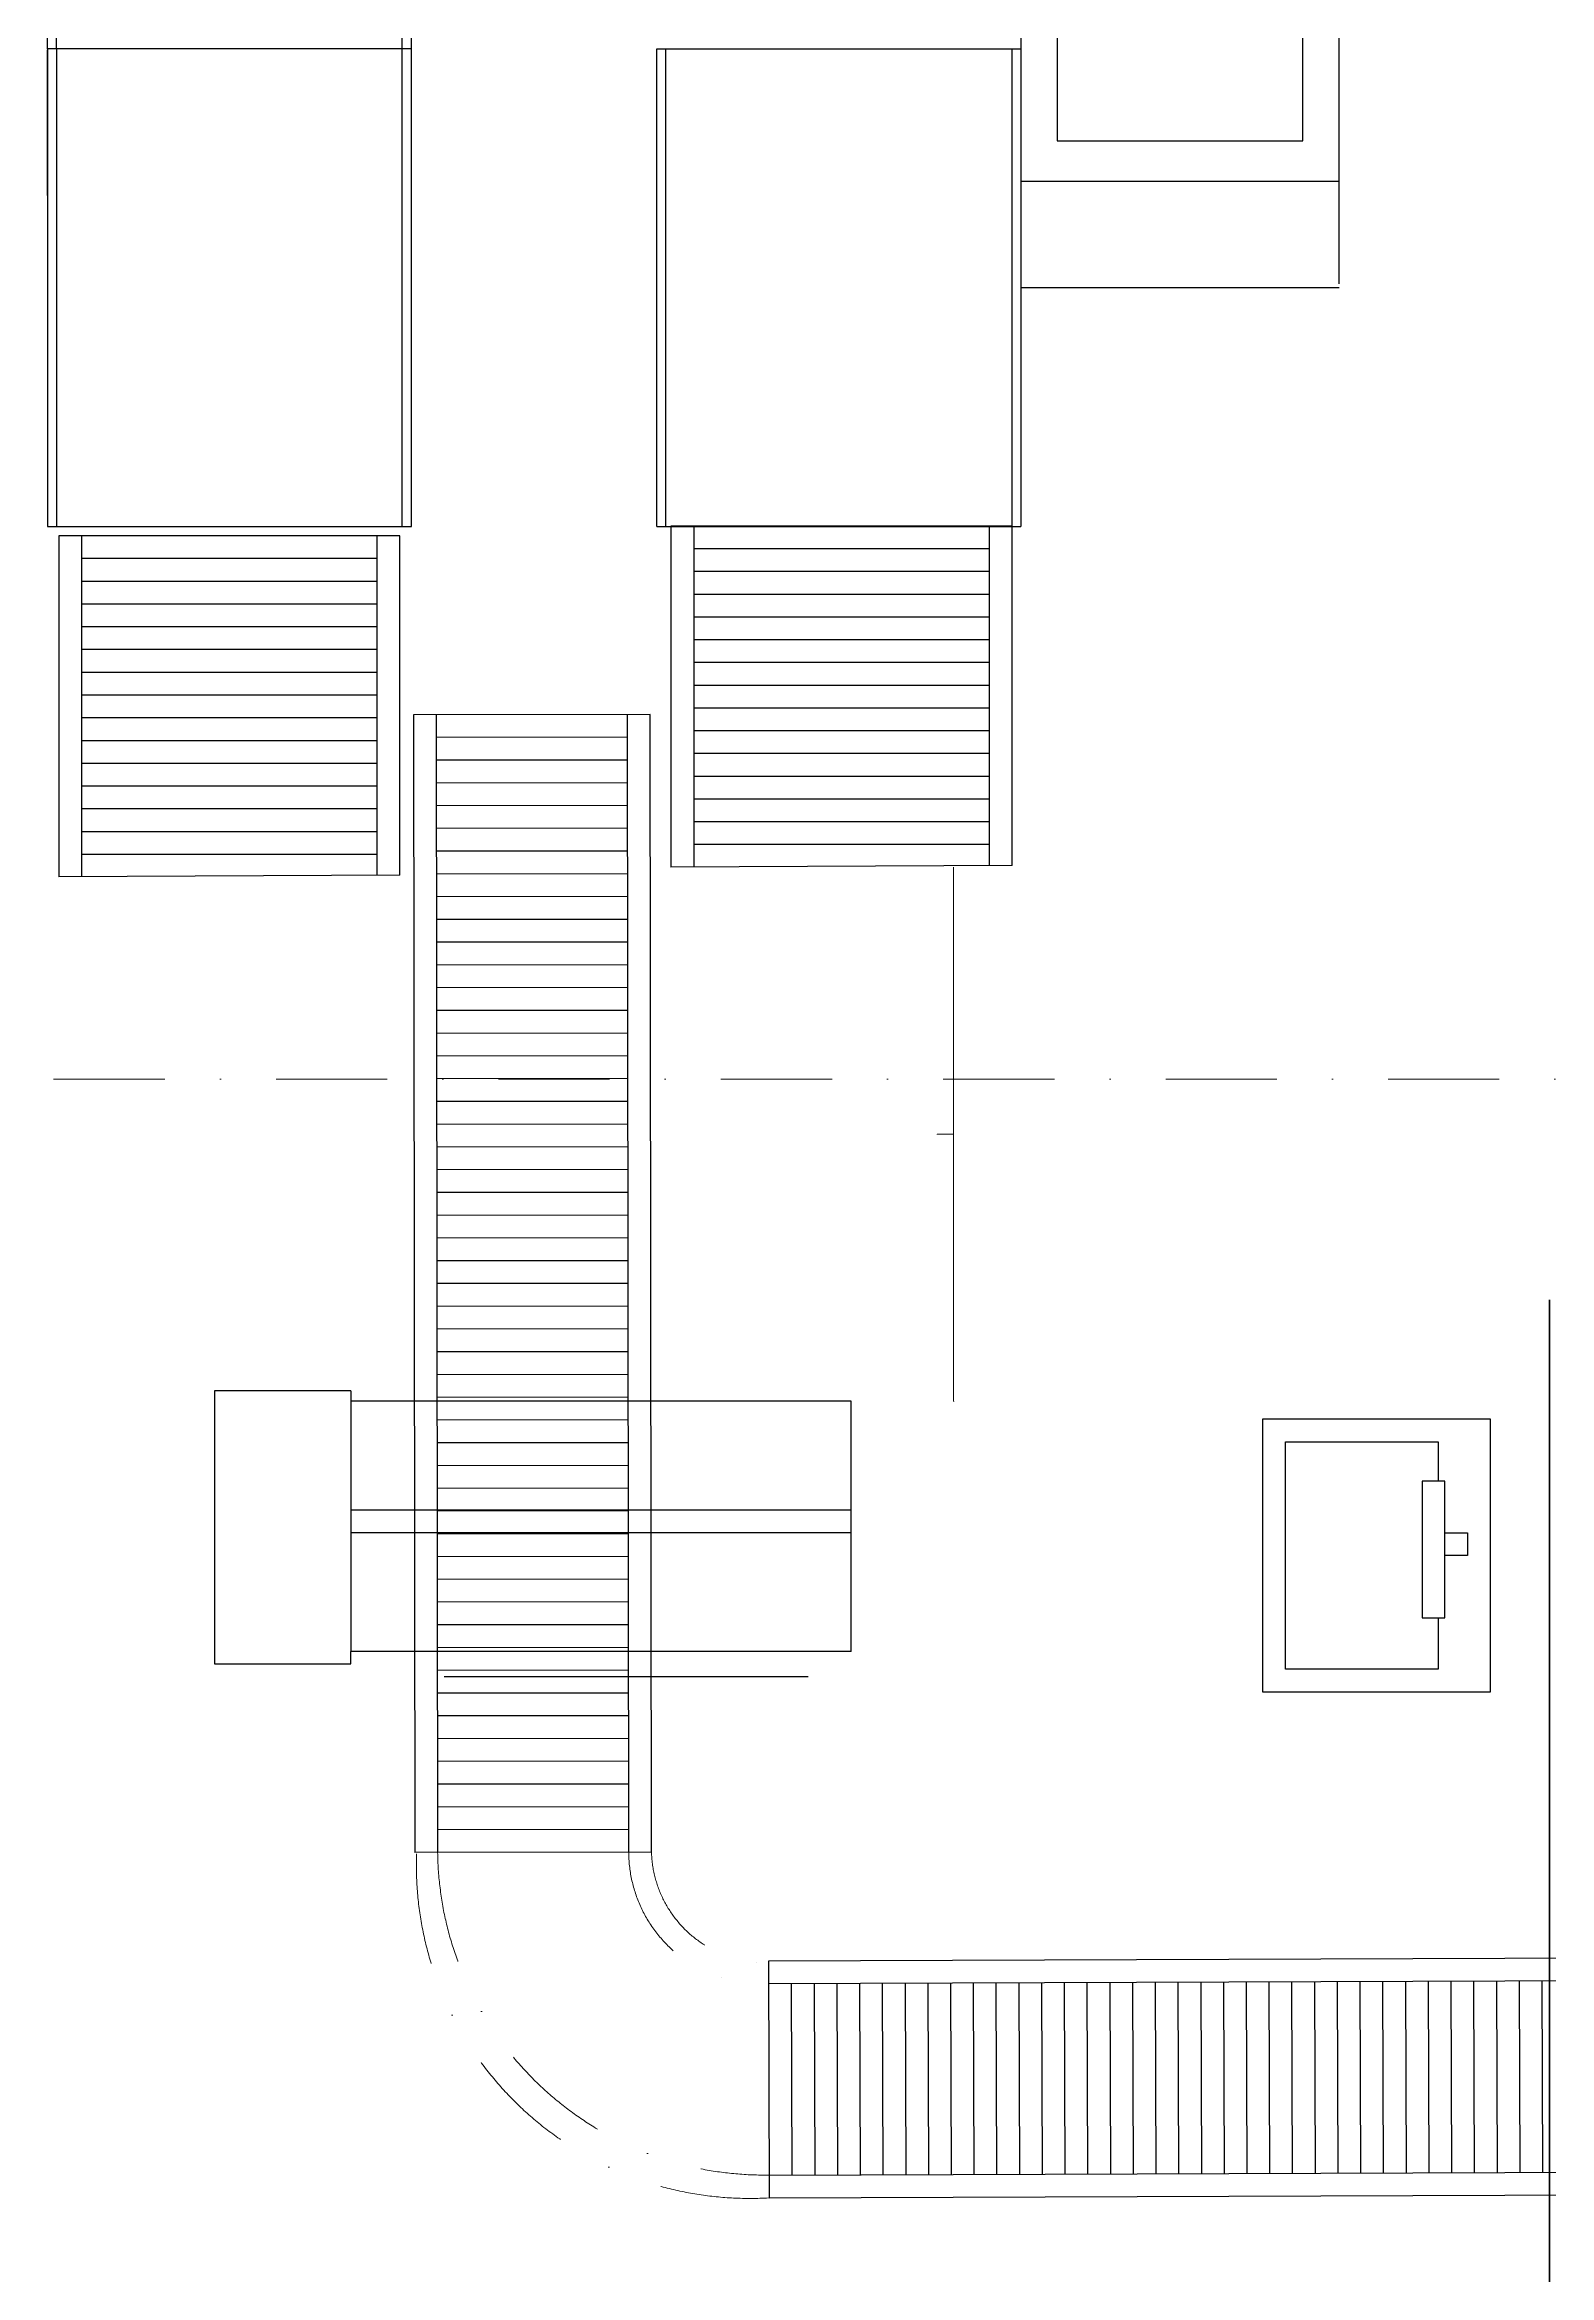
# Model space of a CAD drawing. Header units: inches. Extents: x -955375 to 106222, y -96450 to 64845.
# Drawn here: x 60068 to 63452, y 30407 to 35420 of the extents above; entities that cross this region are included whole.
import ezdxf

# ---------------------------------------------------------------- set-up
doc = ezdxf.new("R2010")
doc.units = ezdxf.units.IN
doc.header["$MEASUREMENT"] = 0
doc.linetypes.add('CONTINUA', pattern=[0])
doc.linetypes.add('DASHDOT', pattern=[1, 0.5, -0.25, 0, -0.25])
doc.layers.add('023_MUROS_2', color=7, linetype='Continuous')
doc.layers.add('DIBUJO', color=2, linetype='Continuous')
doc.layers.add('ACHUTECH', color=24, linetype='Continuous', lineweight=18)
doc.styles.get("Standard").update_dxf_attribs({"font": 'isocp2.shx'})
doc.dimstyles.new('SUPERPEQUEÑA', dxfattribs={"dimtxt": 0.1, "dimasz": 0.05, "dimexe": 0.1, "dimexo": 0.15, "dimgap": 0.05, "dimtad": 1, "dimzin": 0, "dimdsep": 46, "dimtxsty": 'Standard', "dimblk1": 'CRUZZ', "dimblk2": 'CRUZZ', "dimsah": 1, "dimcen": 0.03, "dimse1": 1, "dimse2": 1, "dimclrd": 109, "dimclre": 4, "dimclrt": 173, "dimadec": 0, "dimazin": 0, "dimtfac": 1, "dimtix": 1, "dimtmove": 1, "dimatfit": 3, "dimldrblk": 'CRUZZ', "dimfxl": 1, "dimtolj": 1, "dimtzin": 0, "dimlwd": -1, "dimarcsym": 0})

# ---------------------------------------------------------------- blocks, each defined once
blk = doc.blocks.new('CRUZ')
at = {"layer": 'DIBUJO', "color": 7, "lineweight": -3}
for p, q in [((-0.2186156304733231, 0), (0.2186156304733231, 0)), ((0, 0.2186156304733231), (0, -0.2186156304733231))]:
    blk.add_line(p, q, dxfattribs=at)
at = {"layer": 'DIBUJO', "color": 7, "lineweight": -3, "const_width": 0.05}
blk.add_lwpolyline([(-0.025000000000091, 0, 1), (0.025000000000091, 0, 1)], format="xyb", close=True, dxfattribs=at)
blk = doc.blocks.new('CRUZZ')
at = {"layer": 'DIBUJO', "color": 3, "xscale": 10, "yscale": 10, "zscale": 10}
blk.add_blockref('CRUZ', (0, 0), dxfattribs=at)
blk = doc.blocks.new('*D209')
at = {"layer": 'ACHUTECH', "color": 7, "ltscale": 500, "transparency": 16777216}
blk.add_line((95544.06483844615, 59153.03458211519), (95544.06483844617, 15079.33726133732), dxfattribs=at)
at = {"layer": 'Defpoints', "color": 0, "linetype": 'CONTINUA', "ltscale": 500, "transparency": 16777216}
for p in [(30945.85087955169, 59153.08458211519), (85094.53572898336, 15079.28726133732), (95544.06483844617, 15079.28726133732)]:
    blk.add_point(p, dxfattribs=at)
at = {"layer": 'ACHUTECH', "color": 7, "linetype": 'CONTINUA', "ltscale": 500, "transparency": 16777216, "xscale": 0.05, "yscale": 0.05, "zscale": 0.05}
for p, rotation in [((95544.06483844615, 59153.0845821152), 90), ((95544.06483844617, 15079.28726133732), 270)]:
    blk.add_blockref('CRUZZ', p, dxfattribs=dict(at, rotation=rotation))
at = {"layer": 'ACHUTECH', "color": 7, "linetype": 'CONTINUA', "lineweight": 13, "ltscale": 500, "transparency": 16777216, "insert": (95543.96983844615, 37116.18592172622), "char_height": 0.15, "attachment_point": 5, "rotation": 90}
blk.add_mtext('\\A1;44073.80', dxfattribs=at)
blk = doc.blocks.new('*D277')
at = {"layer": 'ACHUTECH', "color": 7, "ltscale": 500, "transparency": 16777216}
blk.add_line((60012.13218054846, 34316.20907797814), (60012.13218054846, 33549.66353540907), dxfattribs=at)
at = {"layer": 'Defpoints', "color": 0, "linetype": 'DASHDOT', "ltscale": 500, "transparency": 16777216}
for p in [(60099.77131910408, 34316.25907797815), (60012.13218054846, 33549.61353540907), (60099.77131910408, 33549.61353540907)]:
    blk.add_point(p, dxfattribs=at)
at = {"layer": 'ACHUTECH', "color": 7, "linetype": 'DASHDOT', "ltscale": 500, "transparency": 16777216, "xscale": 0.05, "yscale": 0.05, "zscale": 0.05}
for p, rotation in [((60012.13218054846, 34316.25907797815), 90), ((60012.13218054846, 33549.61353540907), 270)]:
    blk.add_blockref('CRUZZ', p, dxfattribs=dict(at, rotation=rotation))
at = {"layer": 'ACHUTECH', "color": 7, "linetype": 'DASHDOT', "lineweight": 13, "ltscale": 500, "transparency": 16777216, "insert": (60012.03218054846, 33932.93630669358), "char_height": 0.1, "attachment_point": 5, "rotation": 90}
blk.add_mtext('\\A1;766.65', dxfattribs=at)
blk = doc.blocks.new('*D278')
at = {"layer": 'ACHUTECH', "color": 7, "ltscale": 500, "transparency": 16777216}
for p, q in [((62111.81247819871, 33571.57653013014), (62111.81247819871, 32371.20717038308)), ((62111.81247819871, 32971.39185025662), (62074.89816512242, 32971.44185025633)), ((62074.89816512242, 32971.44185025633), (62074.89816512242, 32970.93185025633))]:
    blk.add_line(p, q, dxfattribs=at)
at = {"layer": 'Defpoints', "color": 0, "linetype": 'DASHDOT', "ltscale": 500, "transparency": 16777216}
for p in [(61476.39192909036, 33571.62653013015), (61476.39192908781, 32371.15717038309), (62111.81247819871, 32371.15717038309)]:
    blk.add_point(p, dxfattribs=at)
at = {"layer": 'ACHUTECH', "color": 7, "linetype": 'DASHDOT', "ltscale": 500, "transparency": 16777216, "xscale": 0.05, "yscale": 0.05, "zscale": 0.05}
for p, rotation in [((62111.81247819871, 33571.62653013015), 90), ((62111.81247819871, 32371.15717038309), 270)]:
    blk.add_blockref('CRUZZ', p, dxfattribs=dict(at, rotation=rotation))
at = {"layer": 'ACHUTECH', "color": 7, "linetype": 'DASHDOT', "lineweight": 13, "ltscale": 500, "transparency": 16777216, "insert": (62074.7981552799, 32971.1868502563), "char_height": 0.1, "attachment_point": 5, "rotation": 90}
blk.add_mtext('\\A1;1200.47', dxfattribs=at)

msp = doc.modelspace()

# ---------------------------------------------------------------- linework, layer by layer
at = {"color": 7}
for p, q in [((60074.48707244666, 35411.11243500118), (60074.48707244666, 35738.4184257797)), ((60094.94369687008, 35411.11243500118), (60094.94369687008, 35738.4184257797)), ((60872.29542496944, 35411.11243500118), (60872.29542496944, 35606.97184692824)), ((60892.75204939273, 35411.11243500118), (60892.75204939273, 35606.97184692824)), ((62262.94754757812, 35528.73802543808), (62262.94754757812, 34874.12604388078)), ((62978.92940240631, 34883.03209674655), (62978.92940240631, 35537.64407830455)), ((62344.77404527199, 35455.8175806099), (62344.77404527245, 35204.42165664853)), ((62897.10290471175, 35204.42165664853), (62897.10290471175, 35455.8175806099)), ((60074.2064011679, 35081.48741516909), (60074.2064011679, 35408.79340594767)), ((60892.75204939273, 35411.11243500118), (60074.48707244666, 35411.11243500118)), ((60074.48707244666, 35411.11243500118), (60074.48707244701, 34337.139652759)), ((60094.94369687008, 35411.11243500118), (60094.94369687008, 34337.139652759)), ((60872.29542496944, 34337.139652759), (60872.29542496944, 35411.11243500118)), ((60892.75204939273, 34337.139652759), (60892.75204939273, 35411.11243500118)), ((61444.6825706324, 34337.139652759), (61444.6825706324, 35411.11243500095)), ((61444.6825706324, 35411.11243500118), (62262.94754757917, 35411.11243500118)), ((61465.13919505604, 34337.139652759), (61465.13919505557, 35411.11243500095)), ((62242.49092315506, 35411.11243500118), (62242.49092315412, 34337.139652759)), ((62262.94754757917, 35411.11243500118), (62262.94754757719, 34337.139652759)), ((62344.77404527245, 35204.42165664853), (62897.10290471175, 35204.42165664853)), ((62262.94754757812, 35113.68910608752), (62978.9294024062, 35113.68910608752)), ((62262.94754757812, 34874.12604388078), (62978.9294024062, 34874.1260438801)), ((60074.48707244701, 34337.139652759), (60892.75204939273, 34337.139652759)), ((60866.89473499125, 34316.2590779765), (60099.77131910405, 34316.25907797813)), ((60099.77131910405, 34316.25907797813), (60099.77131910405, 33549.61353540905)), ((60150.91288016339, 34316.25907797813), (60150.91288016339, 33549.87996430974)), ((60815.75317393203, 33553.34354001851), (60815.75317393203, 34316.2590779765)), ((60866.89473499113, 33553.60996891919), (60866.89473499125, 34316.2590779765)), ((61444.6825706324, 34337.139652759), (62262.94754757719, 34337.139652759)), ((62243.51534497752, 34338.27207269757), (61476.39192909033, 34338.2720726992)), ((61476.39192909033, 34338.2720726992), (61476.39192909033, 33571.62653013013)), ((61527.53349014967, 34338.2720726992), (61527.53349014967, 33571.89295903081)), ((62192.3737839183, 33575.35653473958), (62192.3737839183, 34338.27207269757)), ((62243.51534497741, 33575.62296364026), (62243.51534497752, 34338.27207269757)), ((60815.75317393203, 34265.11751691891), (60150.91288016339, 34265.11751691891)), ((62192.3737839183, 34287.13051163997), (61527.53349014967, 34287.13051163997)), ((60815.75317393203, 34213.97595586014), (60150.91288016339, 34213.97595585979)), ((62192.3737839183, 34235.98895058122), (61527.53349014967, 34235.98895058087)), ((60815.75317393203, 34162.8343948008), (60150.91288016339, 34162.8343948008)), ((62192.3737839183, 34184.84738952188), (61527.53349014967, 34184.84738952188)), ((60815.75317393203, 34111.69283374157), (60150.91288016339, 34111.69283374157)), ((62192.3737839183, 34133.70582846265), (61527.53349014967, 34133.70582846265)), ((60815.75317393203, 34060.55127268258), (60150.91288016339, 34060.55127268258)), ((62192.3737839183, 34082.56426740366), (61527.53349014967, 34082.56426740366)), ((60815.75317393203, 34009.40971162336), (60150.91288016339, 34009.40971162336)), ((62192.3737839183, 34031.42270634444), (61527.53349014967, 34031.42270634444)), ((60815.75317393203, 33958.26815056437), (60150.91288016339, 33958.26815056437)), ((62192.3737839183, 33980.28114528545), (61527.53349014967, 33980.28114528545)), ((60815.75317393203, 33907.12658950515), (60150.91288016339, 33907.12658950515)), ((61429.38214295568, 33914.75281630026), (60897.51029890396, 33914.10792470035)), ((60897.51029890396, 33914.10792470035), (60900.61073928831, 31357.03175137514)), ((60948.65182237046, 33914.16993350806), (60951.75226275482, 31357.09376018286)), ((61381.34105987354, 31357.61463416733), (61378.24061948918, 33914.69080749254)), ((61432.48258334004, 31357.67664297506), (61429.38214295568, 33914.75281630026)), ((62192.3737839183, 33929.13958422623), (61527.53349014967, 33929.13958422623)), ((60815.75317393203, 33855.98502844616), (60150.91288016339, 33855.98502844616)), ((61378.30262829702, 33863.54928402592), (60948.71383117829, 33863.02841004179)), ((62192.3737839183, 33877.99802316722), (61527.53349014967, 33877.99802316722)), ((60815.75317393203, 33804.84346738693), (60150.91288016339, 33804.84346738693)), ((61378.36463710474, 33812.40776055952), (60948.77583998602, 33811.88688657506)), ((61378.36463710474, 33812.40776055721), (60948.7758399859, 33811.88688657273)), ((62192.3737839183, 33826.856462108), (61527.53349014967, 33826.856462108)), ((60815.75317393203, 33753.70190632794), (60150.91288016339, 33753.70190632794)), ((61378.42664591235, 33761.26623709059), (60948.8378487935, 33760.74536310646)), ((62192.3737839183, 33775.71490104901), (61527.53349014967, 33775.71490104901)), ((60815.75317393203, 33702.56034526884), (60150.91288016339, 33702.56034526884)), ((61378.48865472006, 33710.12471362443), (60948.89985760122, 33709.60383963995)), ((62192.3737839183, 33724.5733399899), (61527.53349014967, 33724.5733399899)), ((60815.75317393203, 33651.41878420973), (60150.91288016339, 33651.41878420973)), ((61378.55066352779, 33658.98319015758), (60948.96186640894, 33658.4623161731)), ((62192.3737839183, 33673.4317789308), (61527.53349014967, 33673.4317789308)), ((60815.75317393203, 33600.27722315062), (60150.91288016339, 33600.27722315062)), ((61378.6126723355, 33607.84166669143), (60949.02387521666, 33607.32079270695)), ((62192.3737839183, 33622.29021787169), (61527.53349014967, 33622.29021787169)), ((60866.89473499125, 33553.60996891919), (60099.77131910405, 33549.61353540905)), ((61378.67468114311, 33556.70014322481), (60949.08588402426, 33556.17926924067)), ((62243.51534497752, 33575.62296364026), (61476.39192909033, 33571.62653013013)), ((61378.73668995082, 33505.55861975864), (60949.14789283198, 33505.03774577417)), ((61378.79869875855, 33454.41709629179), (60949.2099016397, 33453.89622230732)), ((61378.86070756626, 33403.27557282563), (60949.27191044742, 33402.75469884116)), ((61378.92271637387, 33352.13404935889), (60949.33391925502, 33351.61317537501)), ((61378.98472518158, 33300.99252589274), (60949.39592806275, 33300.47165190827)), ((61379.04673398931, 33249.85100242589), (60949.45793687046, 33249.33012844142)), ((61379.10874279702, 33198.70947895973), (60949.51994567807, 33198.18860497526)), ((61379.17075160463, 33147.56795549311), (60949.58195448578, 33147.04708150911)), ((61379.23276041234, 33096.42643202696), (60949.64396329351, 33095.90555804249)), ((61379.29476922007, 33045.28490856022), (60949.70597210122, 33044.76403457575)), ((61379.35677802768, 32994.14338509395), (60949.76798090883, 32993.62251110948)), ((61379.41878683539, 32943.00186162721), (60949.82998971654, 32942.48098764321)), ((61379.48079564312, 32891.86033816106), (60949.89199852427, 32891.33946417659)), ((61379.54280445083, 32840.71881469444), (60949.95400733188, 32840.19794070997)), ((61379.60481325844, 32789.57729122817), (60950.01601613959, 32789.0564172437)), ((61379.66682206615, 32738.43576776143), (60950.07802494732, 32737.91489377743)), ((61379.72883087388, 32687.29424429528), (60950.14003375503, 32686.77337031081)), ((61379.79083968147, 32636.15272082854), (60950.20204256264, 32635.63184684407)), ((61379.8528484892, 32585.01119736239), (60950.26405137035, 32584.49032337792)), ((61379.91485729691, 32533.86967389565), (60950.32606017808, 32533.34879991165)), ((61379.97686610464, 32482.72815042938), (60950.38806898567, 32482.20727644491)), ((60756.54604953335, 32394.74770485444), (60449.69668317836, 32394.74770485444)), ((60449.69668317836, 32394.74770485444), (60449.69668317836, 31781.0489721448)), ((60756.54604953335, 32394.74770485444), (60756.54604953335, 32371.15717038389)), ((61380.03887491224, 32431.58662696276), (60950.4500777934, 32431.06575297829)), ((61881.66039283476, 32371.1571703826), (60756.54604953335, 32371.15717038389)), ((60756.54604953335, 32371.15717038389), (60756.54604953335, 31808.59999873162)), ((61380.10088371996, 32380.44510349637), (60950.51208660111, 32379.92422951189)), ((61881.66039283476, 31808.59999873162), (61881.66039283476, 32371.1571703826)), ((61380.16289252767, 32329.30358002987), (60950.57409540884, 32328.78270604573)), ((62807.13658224962, 31717.76607373386), (62807.13658225346, 32331.46480644372)), ((62807.13658225346, 32331.46480644372), (63318.55219284116, 32331.46480644372)), ((63318.55219284116, 32331.46480644372), (63318.55219284116, 31717.76607373386)), ((61380.22490133528, 32278.1620565636), (60950.63610421644, 32277.64118257911)), ((62858.27814330895, 31768.90763479302), (62858.27814331175, 32280.32324538456)), ((62858.27814331175, 32280.32324538456), (63201.56762428448, 32280.32324538444)), ((63201.56762428448, 32280.32324538444), (63201.56762428413, 32191.48864312661)), ((61380.286910143, 32227.02053309686), (60950.69811302416, 32226.49965911238)), ((63216.26907072247, 32191.48864312661), (63165.12750966371, 32191.48864312661)), ((63165.12750966371, 32191.48864312661), (63165.12750966371, 31884.63927677176)), ((63216.26907072305, 31884.63927677176), (63216.26907072247, 32191.48864312661)), ((61380.34891895072, 32175.87900963059), (60950.76012183187, 32175.35813564611)), ((61881.66039283476, 32126.67312609417), (60756.54604953335, 32126.67312609417)), ((61380.41092775844, 32124.73748616385), (60950.82213063948, 32124.21661217995)), ((61881.66039283476, 32075.53156503542), (60756.54604953335, 32075.53156503542)), ((61380.47293656605, 32073.5959626977), (60950.8841394472, 32073.07508871322)), ((63216.26907072247, 32075.84440186774), (63267.41063178182, 32075.84440186774)), ((63267.41063178182, 32075.84440186774), (63267.41063178182, 32024.70284080869)), ((61380.53494537376, 32022.45443923119), (60950.94614825492, 32021.93356524671)), ((63267.41063178182, 32024.70284080869), (63216.26907072247, 32024.70284080849)), ((61380.59695418148, 31971.31291576492), (60951.00815706264, 31970.79204178044)), ((61380.6589629891, 31920.17139229807), (60951.07016587025, 31919.65051831405)), ((61380.72097179681, 31869.02986883192), (60951.13217467796, 31868.50899484743)), ((63165.12750966371, 31884.63927677176), (63216.26907072305, 31884.63927677176)), ((63201.56762428413, 31884.63927677176), (63201.56762428448, 31768.90763479302)), ((61881.66039283476, 31808.59999873162), (60756.54604953335, 31808.59999873162)), ((60756.54604953335, 31781.04897214514), (60756.54604953335, 31808.59999873162)), ((61380.78298060453, 31817.88834536541), (60951.19418348568, 31817.36747138093)), ((60449.69668317836, 31781.0489721448), (60756.54604953335, 31781.04897214514)), ((61380.84498941225, 31766.74682189903), (60951.25619229328, 31766.22594791454)), ((61784.60513811345, 31751.92334655752), (60966.34016116714, 31751.92334655648)), ((63201.56762428413, 31768.90763479302), (62858.27814330802, 31768.90763479282)), ((61380.90699821986, 31715.60529843241), (60951.31820110101, 31715.08442444839)), ((63318.55219284116, 31717.76607373386), (62807.13658224962, 31717.76607373386)), ((61380.96900702757, 31664.46377496602), (60951.38020990873, 31663.94290098154)), ((61381.03101583529, 31613.32225149938), (60951.44221871645, 31612.80137751492)), ((61381.09302464289, 31562.18072803323), (60951.50422752406, 31561.65985404876)), ((61381.15503345062, 31511.03920456649), (60951.56623633177, 31510.51833058249)), ((61381.21704225833, 31459.89768110034), (60951.62824513949, 31459.37680711587)), ((61381.27905106606, 31408.75615763348), (60951.69025394709, 31408.23528364902)), ((61432.48258334004, 31357.67664297506), (60900.61073928831, 31357.03175137514)), ((64252.60438003521, 31121.97455981908), (61695.54221580362, 31112.96028373059)), ((61695.54221580362, 31112.96028373059), (61697.41718523009, 30581.09135357021)), ((64252.78466555709, 31070.83331653431), (61695.72250132551, 31061.81904044593)), ((61746.86374461027, 31061.99932596782), (61748.37814299263, 30632.41288237687)), ((61798.00498789469, 31062.1796114897), (61799.5193862775, 30632.59316789864)), ((61798.004987897, 31062.1796114897), (61799.51938627983, 30632.59316789852)), ((61849.14623118177, 31062.35989701137), (61850.66062956424, 30632.77345342017)), ((61900.28747446607, 31062.54018253314), (61901.80187284888, 30632.95373894194)), ((61951.42871775106, 31062.7204680549), (61952.94311613389, 30633.13402446383)), ((62002.56996103536, 31062.90075357667), (62004.08435941818, 30633.3143099856)), ((62053.71120432012, 31063.08103909844), (62055.22560270247, 30633.49459550736)), ((62104.85244760441, 31063.26132462021), (62106.36684598713, 30633.67488102915)), ((62155.99369088942, 31063.44161014198), (62157.50808927212, 30633.85516655091)), ((62207.13493417371, 31063.62189566386), (62208.64933255641, 30634.03545207268)), ((62258.27617745847, 31063.80218118551), (62259.79057584071, 30634.21573759434)), ((62309.41742074277, 31063.98246670728), (62310.93181912559, 30634.39602311622)), ((62360.55866402776, 31064.16275222907), (62362.07306241058, 30634.57630863799)), ((62411.69990731205, 31064.34303775095), (62413.21430569488, 30634.75659415964)), ((62462.84115059683, 31064.5233232726), (62464.35554897906, 30634.93687968153)), ((62513.98239388112, 31064.70360879437), (62515.49679226382, 30635.11716520329)), ((62565.12363716599, 31064.88389431626), (62566.63803554871, 30635.29745072508)), ((62616.26488045041, 31065.06417983791), (62617.77927883311, 30635.47773624673)), ((62667.40612373517, 31065.24446535979), (62668.92052211752, 30635.65802176861)), ((62718.54736701946, 31065.42475088144), (62720.06176540229, 30635.83830729038)), ((62769.68861030423, 31065.60503640321), (62771.20300868705, 30636.01859281203)), ((62820.82985358864, 31065.785321925), (62822.34425197134, 30636.19887833392)), ((62871.97109687352, 31065.96560744676), (62873.48549525587, 30636.37916385569)), ((62923.11234015781, 31066.14589296865), (62924.62673854052, 30636.55944937757)), ((62974.2535834427, 31066.3261784903), (62975.7679818254, 30636.73973489911)), ((63025.39482672699, 31066.50646401207), (63026.90922510969, 30636.92002042088)), ((63076.53607001186, 31066.68674953384), (63078.05046839411, 30637.10030594277)), ((63127.67731329617, 31066.86703505561), (63129.19171167898, 30637.28059146443)), ((63178.81855658093, 31067.04732057737), (63180.33295496374, 30637.46087698631)), ((63229.95979986545, 31067.22760609914), (63231.47419824828, 30637.64116250808)), ((63281.10104315011, 31067.40789162103), (63282.61544153257, 30637.82144802985)), ((63332.24228643451, 31067.58817714269), (63333.75668481721, 30638.0017335515)), ((63383.38352971939, 31067.76846266446), (63384.8979281021, 30638.18201907327)), ((63434.52477300381, 31067.94874818623), (63436.03917138651, 30638.36230459515)), ((61697.23689970821, 30632.23259685498), (64254.29906393979, 30641.24687294336)), ((61697.41718523009, 30581.09135357021), (64254.47934946156, 30590.10562965872))]:
    msp.add_line(p, q, dxfattribs=at)
at = {"layer": '023_MUROS_2', "color": 7, "lineweight": 50}
msp.add_line((63451.42708874973, 32599.36324898119), (63451.42708875019, 29356.98827783095), dxfattribs=at)
at = {"layer": 'ACHUTECH', "color": 3, "linetype": 'DASHDOT', "lineweight": 13, "ltscale": 500}
msp.add_line((64839.08632478061, 33095.24892078376), (60067.94401908075, 33095.24892078376), dxfattribs=at)
at = {"layer": 'ACHUTECH', "color": 0, "linetype": 'DASHDOT', "lineweight": 13, "ltscale": 500}
for centre, radius, start, end in [((61653.54076127413, 31329.32728578722), 749.7283106664629, 178.0961082862672, 273.6311108169414), ((61687.24827948413, 31367.73780677433), 735.5730326436264, 180.829122609022, 270.7780646473279), ((61679.25822617594, 31359.28560624638), 297.9218523796781, 180.3213599440515, 273.1679928874742), ((61688.8744168281, 31366.06201497554), 256.5289198958953, 181.8732080019018, 271.4920526742194)]:
    msp.add_arc(centre, radius, start, end, dxfattribs=at)

# ---------------------------------------------------------------- dimensions: what is measured, and where the dimension line sits
at = {"layer": 'ACHUTECH', "color": 7, "linetype": 'CONTINUA', "lineweight": 13, "ltscale": 500}
dim = msp.add_linear_dim(base=(95544.06483844617, 15079.28726133732), p1=(30945.85087955168, 59153.08458211516), p2=(85094.53572898333, 15079.28726133731), angle=90, dimstyle='SUPERPEQUEÑA', override={"dimtxt": 0.15, "dimgap": 0.02, "dimclrd": 7, "dimclrt": 7, "dimfxl": 0.2}, dxfattribs=at)
dim.commit()
dim.dimension.update_dxf_attribs({"geometry": '*D209', "text_midpoint": (95543.96983844615, 37116.18592172622)})
at = {"layer": 'ACHUTECH', "color": 0, "linetype": 'DASHDOT', "lineweight": 13, "ltscale": 500}
dim = msp.add_linear_dim(base=(60012.13218054846, 33549.61353540907), p1=(60099.77131910405, 34316.25907797813), p2=(60099.77131910405, 33549.61353540905), angle=90, dimstyle='SUPERPEQUEÑA', override={"dimclrd": 7, "dimclrt": 7, "dimfxl": 0.2}, dxfattribs=at)
dim.commit()
dim.dimension.update_dxf_attribs({"geometry": '*D277', "text_midpoint": (60012.03218054846, 33932.93630669358)})
dim = msp.add_linear_dim(base=(62111.81247819871, 32371.15717038309), p1=(61476.39192909033, 33571.62653013013), p2=(61476.39192908778, 32371.15717038307), angle=90, dimstyle='SUPERPEQUEÑA', override={"dimclrd": 7, "dimclrt": 7, "dimfxl": 0.2}, dxfattribs=at)
dim.commit()
dim.dimension.update_dxf_attribs({"geometry": '*D278', "text_midpoint": (62074.89816512242, 32971.3918502563), "dimtype": 160})

doc.saveas('drawing.dxf')
